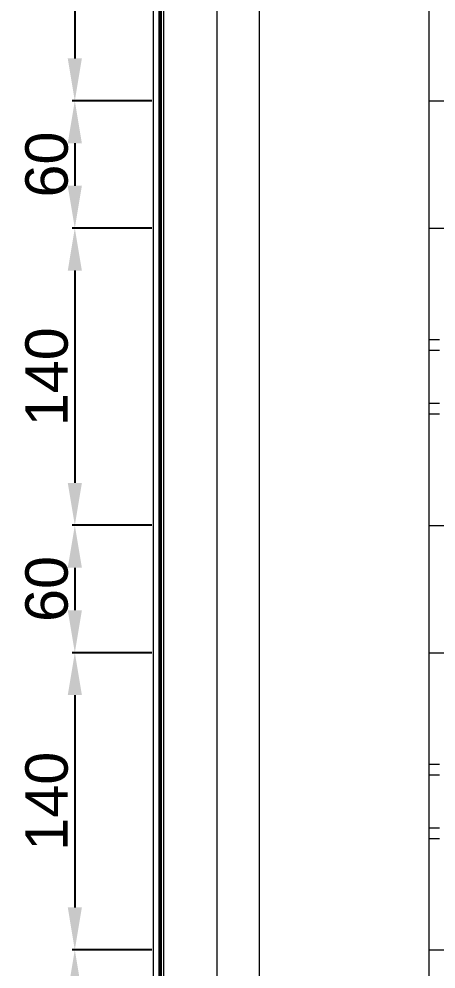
# Model space of a CAD drawing. Header units: millimetres. Extents: x 1359 to 3577, y 1333 to 3557.
# Drawn here: x 1407.7 to 1604.5, y 2687.5 to 3135.1 of the extents above; entities that cross this region are included whole.
import ezdxf

# ---------------------------------------------------------------- set-up
doc = ezdxf.new("R2010")
doc.units = ezdxf.units.MM
doc.layers.add('000-PI-ORMAR', color=2, linetype='Continuous')
doc.layers.add('002-PI-Kabelska kanalica', color=150, linetype='Continuous')
doc.styles.get("Standard").update_dxf_attribs({"font": 'arial.ttf'})
doc.dimstyles.new('ISO-25-lb', dxfattribs={"dimtxt": 8, "dimasz": 8, "dimexe": 1.25, "dimexo": 0.625, "dimtad": 1, "dimtxsty": 'Standard', "dimcen": 5, "dimadec": 0, "dimazin": 0, "dimtfac": 1, "dimtmove": 0, "dimatfit": 3, "dimfxl": 1, "dimarcsym": 0})

# ---------------------------------------------------------------- blocks, each defined once
blk = doc.blocks.new('montazna 2000x1000')
at = {"layer": '000-PI-ORMAR', "color": 0, "linetype": 'ByBlock', "lineweight": 0}
blk.add_line((0, 1890), (0, 0), dxfattribs=at)
blk = doc.blocks.new('*U49')
at = {"layer": '002-PI-Kabelska kanalica', "color": 0, "linetype": 'ByBlock', "lineweight": 0}
for p, q in [((-20, -100), (-20, 716)), ((40, -100), (40, 716)), ((-20, -100), (40, -100))]:
    blk.add_line(p, q, dxfattribs=at)
blk = doc.blocks.new('*D70')
at = {"layer": '002-PI-Kabelska kanalica', "color": 0, "linetype": 'ByBlock', "lineweight": -2, "ltscale": 0.25, "transparency": 16777216}
for p, q in [((1470.45, 3326.56), (1432.84, 3326.56)), ((1434.09, 3306.56), (1434.09, 3116.56)), ((1470.45, 3096.56), (1432.84, 3096.56))]:
    blk.add_line(p, q, dxfattribs=at)
at = {"layer": '002-PI-Kabelska kanalica', "color": 0, "linetype": 'ByBlock', "ltscale": 0.25, "transparency": 16777216}
for points in [[(1430.76, 3306.56), (1437.43, 3306.56), (1434.09, 3326.56)], [(1430.76, 3116.56), (1437.43, 3116.56), (1434.09, 3096.56)]]:
    blk.add_solid(points, dxfattribs=at)
at = {"layer": 'Defpoints', "color": 0, "linetype": 'ByBlock', "ltscale": 0.25, "transparency": 16777216}
for p in [(1471.07, 3326.56), (1434.09, 3096.56), (1471.07, 3096.56)]:
    blk.add_point(p, dxfattribs=at)
at = {"layer": '002-PI-Kabelska kanalica', "color": 0, "linetype": 'ByBlock', "lineweight": 0, "ltscale": 0.25, "transparency": 16777216, "insert": (1420.87, 3211.56), "char_height": 20, "attachment_point": 5, "rotation": 90}
blk.add_mtext('230', dxfattribs=at)
blk = doc.blocks.new('*D71')
at = {"layer": '002-PI-Kabelska kanalica', "color": 0, "linetype": 'ByBlock', "lineweight": -2, "ltscale": 0.25, "transparency": 16777216}
for p, q in [((1470.45, 3096.56), (1432.84, 3096.56)), ((1434.09, 3076.56), (1434.09, 3056.56)), ((1470.45, 3036.56), (1432.84, 3036.56))]:
    blk.add_line(p, q, dxfattribs=at)
at = {"layer": '002-PI-Kabelska kanalica', "color": 0, "linetype": 'ByBlock', "ltscale": 0.25, "transparency": 16777216}
for points in [[(1430.76, 3076.56), (1437.43, 3076.56), (1434.09, 3096.56)], [(1430.76, 3056.56), (1437.43, 3056.56), (1434.09, 3036.56)]]:
    blk.add_solid(points, dxfattribs=at)
at = {"layer": 'Defpoints', "color": 0, "linetype": 'ByBlock', "ltscale": 0.25, "transparency": 16777216}
for p in [(1471.07, 3096.56), (1434.09, 3036.56), (1471.07, 3036.56)]:
    blk.add_point(p, dxfattribs=at)
at = {"layer": '002-PI-Kabelska kanalica', "color": 0, "linetype": 'ByBlock', "lineweight": 0, "ltscale": 0.25, "transparency": 16777216, "insert": (1420.88, 3066.56), "char_height": 20, "attachment_point": 5, "rotation": 90}
blk.add_mtext('60', dxfattribs=at)
blk = doc.blocks.new('*D72')
at = {"layer": '002-PI-Kabelska kanalica', "color": 0, "linetype": 'ByBlock', "lineweight": -2, "ltscale": 0.25, "transparency": 16777216}
for p, q in [((1470.45, 3036.56), (1432.84, 3036.56)), ((1434.09, 3016.56), (1434.09, 2916.56)), ((1470.45, 2896.56), (1432.84, 2896.56))]:
    blk.add_line(p, q, dxfattribs=at)
at = {"layer": '002-PI-Kabelska kanalica', "color": 0, "linetype": 'ByBlock', "ltscale": 0.25, "transparency": 16777216}
for points in [[(1430.76, 3016.56), (1437.43, 3016.56), (1434.09, 3036.56)], [(1430.76, 2916.56), (1437.43, 2916.56), (1434.09, 2896.56)]]:
    blk.add_solid(points, dxfattribs=at)
at = {"layer": 'Defpoints', "color": 0, "linetype": 'ByBlock', "ltscale": 0.25, "transparency": 16777216}
for p in [(1471.07, 3036.56), (1434.09, 2896.56), (1471.07, 2896.56)]:
    blk.add_point(p, dxfattribs=at)
at = {"layer": '002-PI-Kabelska kanalica', "color": 0, "linetype": 'ByBlock', "lineweight": 0, "ltscale": 0.25, "transparency": 16777216, "insert": (1420.88, 2966.56), "char_height": 20, "attachment_point": 5, "rotation": 90}
blk.add_mtext('140', dxfattribs=at)
blk = doc.blocks.new('*D73')
at = {"layer": '002-PI-Kabelska kanalica', "color": 0, "linetype": 'ByBlock', "lineweight": -2, "ltscale": 0.25, "transparency": 16777216}
for p, q in [((1470.45, 2896.56), (1432.84, 2896.56)), ((1434.09, 2876.56), (1434.09, 2856.56)), ((1470.45, 2836.56), (1432.84, 2836.56))]:
    blk.add_line(p, q, dxfattribs=at)
at = {"layer": '002-PI-Kabelska kanalica', "color": 0, "linetype": 'ByBlock', "ltscale": 0.25, "transparency": 16777216}
for points in [[(1430.76, 2876.56), (1437.43, 2876.56), (1434.09, 2896.56)], [(1430.76, 2856.56), (1437.43, 2856.56), (1434.09, 2836.56)]]:
    blk.add_solid(points, dxfattribs=at)
at = {"layer": 'Defpoints', "color": 0, "linetype": 'ByBlock', "ltscale": 0.25, "transparency": 16777216}
for p in [(1471.07, 2896.56), (1434.09, 2836.56), (1471.07, 2836.56)]:
    blk.add_point(p, dxfattribs=at)
at = {"layer": '002-PI-Kabelska kanalica', "color": 0, "linetype": 'ByBlock', "lineweight": 0, "ltscale": 0.25, "transparency": 16777216, "insert": (1420.88, 2866.56), "char_height": 20, "attachment_point": 5, "rotation": 90}
blk.add_mtext('60', dxfattribs=at)
blk = doc.blocks.new('*D74')
at = {"layer": '002-PI-Kabelska kanalica', "color": 0, "linetype": 'ByBlock', "lineweight": -2, "ltscale": 0.25, "transparency": 16777216}
for p, q in [((1470.45, 2836.56), (1432.84, 2836.56)), ((1434.09, 2816.56), (1434.09, 2716.56)), ((1470.45, 2696.56), (1432.84, 2696.56))]:
    blk.add_line(p, q, dxfattribs=at)
at = {"layer": '002-PI-Kabelska kanalica', "color": 0, "linetype": 'ByBlock', "ltscale": 0.25, "transparency": 16777216}
for points in [[(1430.76, 2816.56), (1437.43, 2816.56), (1434.09, 2836.56)], [(1430.76, 2716.56), (1437.43, 2716.56), (1434.09, 2696.56)]]:
    blk.add_solid(points, dxfattribs=at)
at = {"layer": 'Defpoints', "color": 0, "linetype": 'ByBlock', "ltscale": 0.25, "transparency": 16777216}
for p in [(1471.07, 2836.56), (1434.09, 2696.56), (1471.07, 2696.56)]:
    blk.add_point(p, dxfattribs=at)
at = {"layer": '002-PI-Kabelska kanalica', "color": 0, "linetype": 'ByBlock', "lineweight": 0, "ltscale": 0.25, "transparency": 16777216, "insert": (1420.88, 2766.56), "char_height": 20, "attachment_point": 5, "rotation": 90}
blk.add_mtext('140', dxfattribs=at)
blk = doc.blocks.new('*D75')
at = {"layer": '002-PI-Kabelska kanalica', "color": 0, "linetype": 'ByBlock', "lineweight": -2, "ltscale": 0.25, "transparency": 16777216}
for p, q in [((1470.45, 2696.56), (1432.84, 2696.56)), ((1434.09, 2676.56), (1434.09, 2656.56)), ((1470.45, 2636.56), (1432.84, 2636.56))]:
    blk.add_line(p, q, dxfattribs=at)
at = {"layer": '002-PI-Kabelska kanalica', "color": 0, "linetype": 'ByBlock', "ltscale": 0.25, "transparency": 16777216}
for points in [[(1430.76, 2676.56), (1437.43, 2676.56), (1434.09, 2696.56)], [(1430.76, 2656.56), (1437.43, 2656.56), (1434.09, 2636.56)]]:
    blk.add_solid(points, dxfattribs=at)
at = {"layer": 'Defpoints', "color": 0, "linetype": 'ByBlock', "ltscale": 0.25, "transparency": 16777216}
for p in [(1471.07, 2696.56), (1434.09, 2636.56), (1471.07, 2636.56)]:
    blk.add_point(p, dxfattribs=at)
at = {"layer": '002-PI-Kabelska kanalica', "color": 0, "linetype": 'ByBlock', "lineweight": 0, "ltscale": 0.25, "transparency": 16777216, "insert": (1420.88, 2666.56), "char_height": 20, "attachment_point": 5, "rotation": 90}
blk.add_mtext('60', dxfattribs=at)
blk = doc.blocks.new('*U50')
at = {"layer": '002-PI-Kabelska kanalica', "color": 0, "linetype": 'ByBlock', "lineweight": 0}
for p, q in [((-20, -100), (-20, 715)), ((40, -100), (40, 715)), ((-20, -100), (40, -100))]:
    blk.add_line(p, q, dxfattribs=at)
blk = doc.blocks.new('*U53')
at = {"layer": '002-PI-Kabelska kanalica', "color": 0, "linetype": 'ByBlock', "lineweight": 0}
for p, q in [((-20, -100), (-20, 1572)), ((80, -100), (80, 1572))]:
    blk.add_line(p, q, dxfattribs=at)

msp = doc.modelspace()

# ---------------------------------------------------------------- linework, layer by layer
at = {"layer": '002-PI-Kabelska kanalica', "color": 0, "linetype": 'ByBlock', "lineweight": 0}
for p, q in [((1474.759, 3400.655), (1474.759, 1416.155)), ((1476.071, 1416.155), (1476.071, 3400.655)), ((1471.071, 3379.957), (1471.071, 1428.957)), ((1473.79, 3379.957), (1473.79, 1428.957)), ((1474.571, 1429.155), (1474.571, 3380.018))]:
    msp.add_line(p, q, dxfattribs=at)
at = {"layer": '002-PI-Kabelska kanalica', "color": 0, "linetype": 'ByBlock', "lineweight": 0, "ltscale": 0.25}
for points in [[(1601.071, 2984.056), (1601.071, 2949.056), (1606.071, 2949.056)], [(1601.071, 2984.056), (1606.071, 2984.056)], [(1601.071, 2979.056), (1606.071, 2979.056)], [(1601.071, 2954.056), (1606.071, 2954.056)], [(1601.071, 2784.056), (1601.071, 2749.056), (1606.071, 2749.056)], [(1601.071, 2784.056), (1606.071, 2784.056)], [(1601.071, 2779.056), (1606.071, 2779.056)], [(1601.071, 2754.056), (1606.071, 2754.056)]]:
    msp.add_lwpolyline(points, dxfattribs=at)

# ---------------------------------------------------------------- block references
at = {"layer": '002-PI-Kabelska kanalica', "color": 0, "linetype": 'ByBlock', "lineweight": 0}
msp.add_blockref('montazna 2000x1000', (1521.071, 1461.556), dxfattribs=at)
at = {"layer": '002-PI-Kabelska kanalica', "color": 0, "linetype": 'ByBlock', "lineweight": 0, "xscale": -1, "rotation": 180}
msp.add_blockref('*U53', (1521.071, 3251.556), dxfattribs=at)
at = {"layer": '002-PI-Kabelska kanalica', "color": 0, "linetype": 'ByBlock', "lineweight": 0, "rotation": 270}
for name, p in [('*U49', (1701.071, 3076.556)), ('*U50', (1701.071, 2876.556)), ('*U50', (1701.071, 2676.556))]:
    msp.add_blockref(name, p, dxfattribs=at)

# ---------------------------------------------------------------- dimensions: what is measured, and where the dimension line sits
at = {"layer": '002-PI-Kabelska kanalica', "color": 0, "linetype": 'ByBlock', "lineweight": 0, "ltscale": 0.25}
for base, p1, p2, text, picture, middle in [((1434.092, 3096.556), (1471.071, 3326.556), (1471.071, 3096.556), '230', '*D70', (1420.874, 3211.556)), ((1434.092, 3036.556), (1471.071, 3096.556), (1471.071, 3036.556), '60', '*D71', (1420.881, 3066.556)), ((1434.092, 2896.556), (1471.071, 3036.556), (1471.071, 2896.556), '140', '*D72', (1420.881, 2966.556)), ((1434.092, 2836.556), (1471.071, 2896.556), (1471.071, 2836.556), '60', '*D73', (1420.881, 2866.556)), ((1434.092, 2696.556), (1471.071, 2836.556), (1471.071, 2696.556), '140', '*D74', (1420.881, 2766.556)), ((1434.092, 2636.556), (1471.071, 2696.556), (1471.071, 2636.556), '60', '*D75', (1420.881, 2666.556))]:
    dim = msp.add_linear_dim(base=base, p1=p1, p2=p2, angle=90, text=text, dimstyle='ISO-25-lb', override={"dimtxt": 20, "dimasz": 20, "dimgap": 3}, dxfattribs=at)
    dim.commit()
    dim.dimension.update_dxf_attribs({"geometry": picture, "text_midpoint": middle})

doc.saveas('drawing.dxf')
